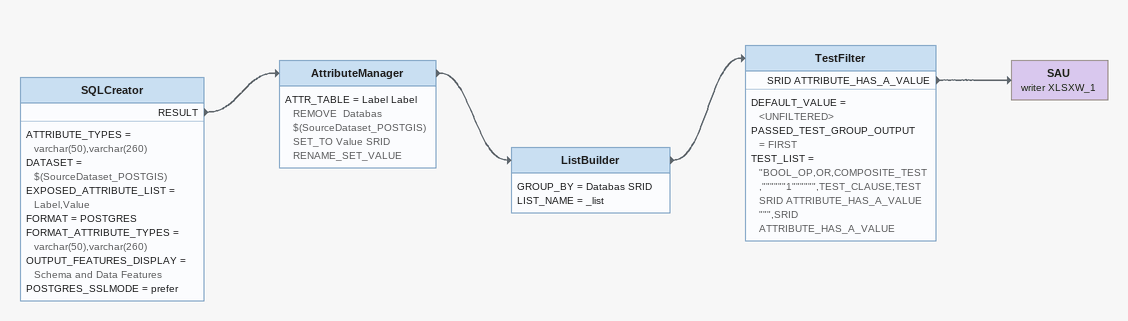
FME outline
SQLCreator
    ATTRIBUTE_TYPES = varchar(50),varchar(260)
    DATASET = $(SourceDataset_POSTGIS)
    EXPOSED_ATTRIBUTE_LIST = Label,Value
    FORMAT = POSTGRES
    FORMAT_ATTRIBUTE_TYPES = varchar(50),varchar(260)
    OUTPUT_FEATURES_DISPLAY = Schema and Data Features
    POSTGRES_SSLMODE = prefer
    RESULT -> AttributeManager
AttributeManager
    ATTR_TABLE = Label Label  REMOVE  Databas $(SourceDataset_POSTGIS) SET_TO Value SRID  RENAME_SET_VALUE
    -> ListBuilder
ListBuilder
    GROUP_BY = Databas SRID
    LIST_NAME = _list
    -> TestFilter
TestFilter
    DEFAULT_VALUE = <UNFILTERED>
    PASSED_TEST_GROUP_OUTPUT = FIRST
    TEST_LIST = "BOOL_OP,OR,COMPOSITE_TEST,""""""1"""""",TEST_CLAUSE,TEST SRID ATTRIBUTE_HAS_A_VALUE """,SRID ATTRIBUTE_HAS_A_VALUE
    SRID ATTRIBUTE_HAS_A_VALUE -> SAU (writer XLSXW_1)
SAU (writer XLSXW_1)
